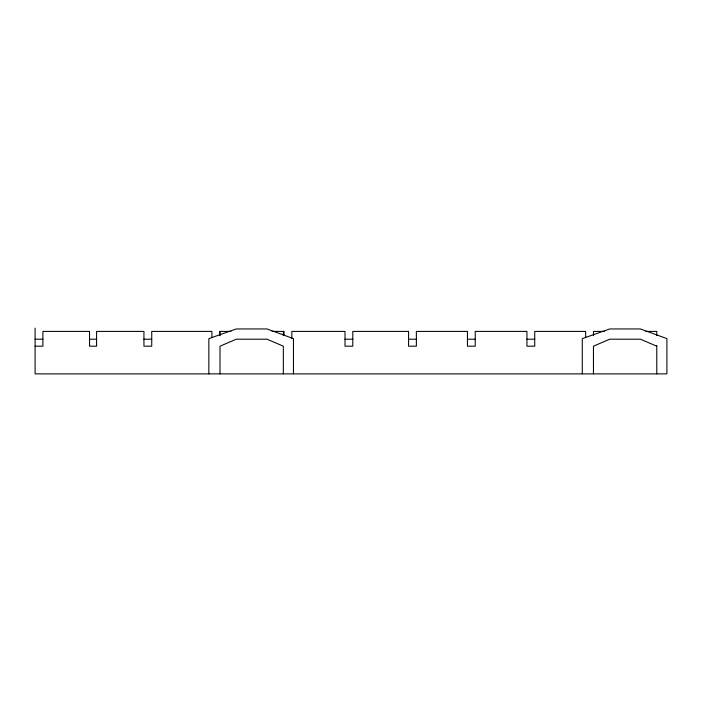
<?xml version="1.0" encoding="UTF-8"?>
<svg xmlns="http://www.w3.org/2000/svg" width="702" height="702" viewBox="0 0 702 702"><rect width="100%" height="100%" fill="white"/><g stroke="black" fill="none" stroke-linecap="round" stroke-linejoin="round"><path stroke-width="1.05" d="M230.932 331.405L219.7 331.405L219.7 335.626M272.051 331.405L284.047 331.405L284.047 335.626M604.369 331.405L593.453 331.405L593.453 335.626M645.866 331.405L656.782 331.405L656.782 335.626M35.1 339.198L42.892 339.198M89.523 339.198L96.586 339.198M143.936 339.198L151.737 339.198M345.015 339.198L352.808 339.198M408.573 339.198L416.365 339.198M467.444 339.198L475.236 339.198M526.939 339.198L534.731 339.198M35.1 346.191L42.892 346.191L42.892 331.405L89.523 331.405L89.523 346.191L96.586 346.191L96.586 331.405L143.936 331.405L143.936 346.191L151.737 346.191L151.737 331.405L211.899 331.405L211.899 337.741M656.782 346.191L640.426 339.198L609.74 339.198L593.453 346.191L593.453 373.876M656.782 345.56L656.782 373.876M585.652 337.741L585.652 331.405L534.731 331.405L534.731 346.191L526.939 346.191L526.939 331.405L475.236 331.405L475.236 346.191L467.444 346.191L467.444 331.405L416.365 331.405L416.365 346.191L408.573 346.191L408.573 331.405L352.808 331.405L352.808 346.191L345.015 346.191L345.015 331.405L291.839 331.405L291.839 338.794M582.274 373.876L582.274 338.618L609.696 328.957L640.443 328.957L666.9 338.618L666.9 373.876L35.1 373.876L35.1 328.124M293.462 373.876L293.462 338.618L266.997 328.957L236.258 328.957L208.836 338.618L208.836 373.876M283.345 331.405L283.345 335.626M283.345 373.876L283.345 346.191L266.988 339.198L236.302 339.198L220.007 346.191L220.007 373.876M220.007 331.405L220.007 335.626"/></g></svg>
